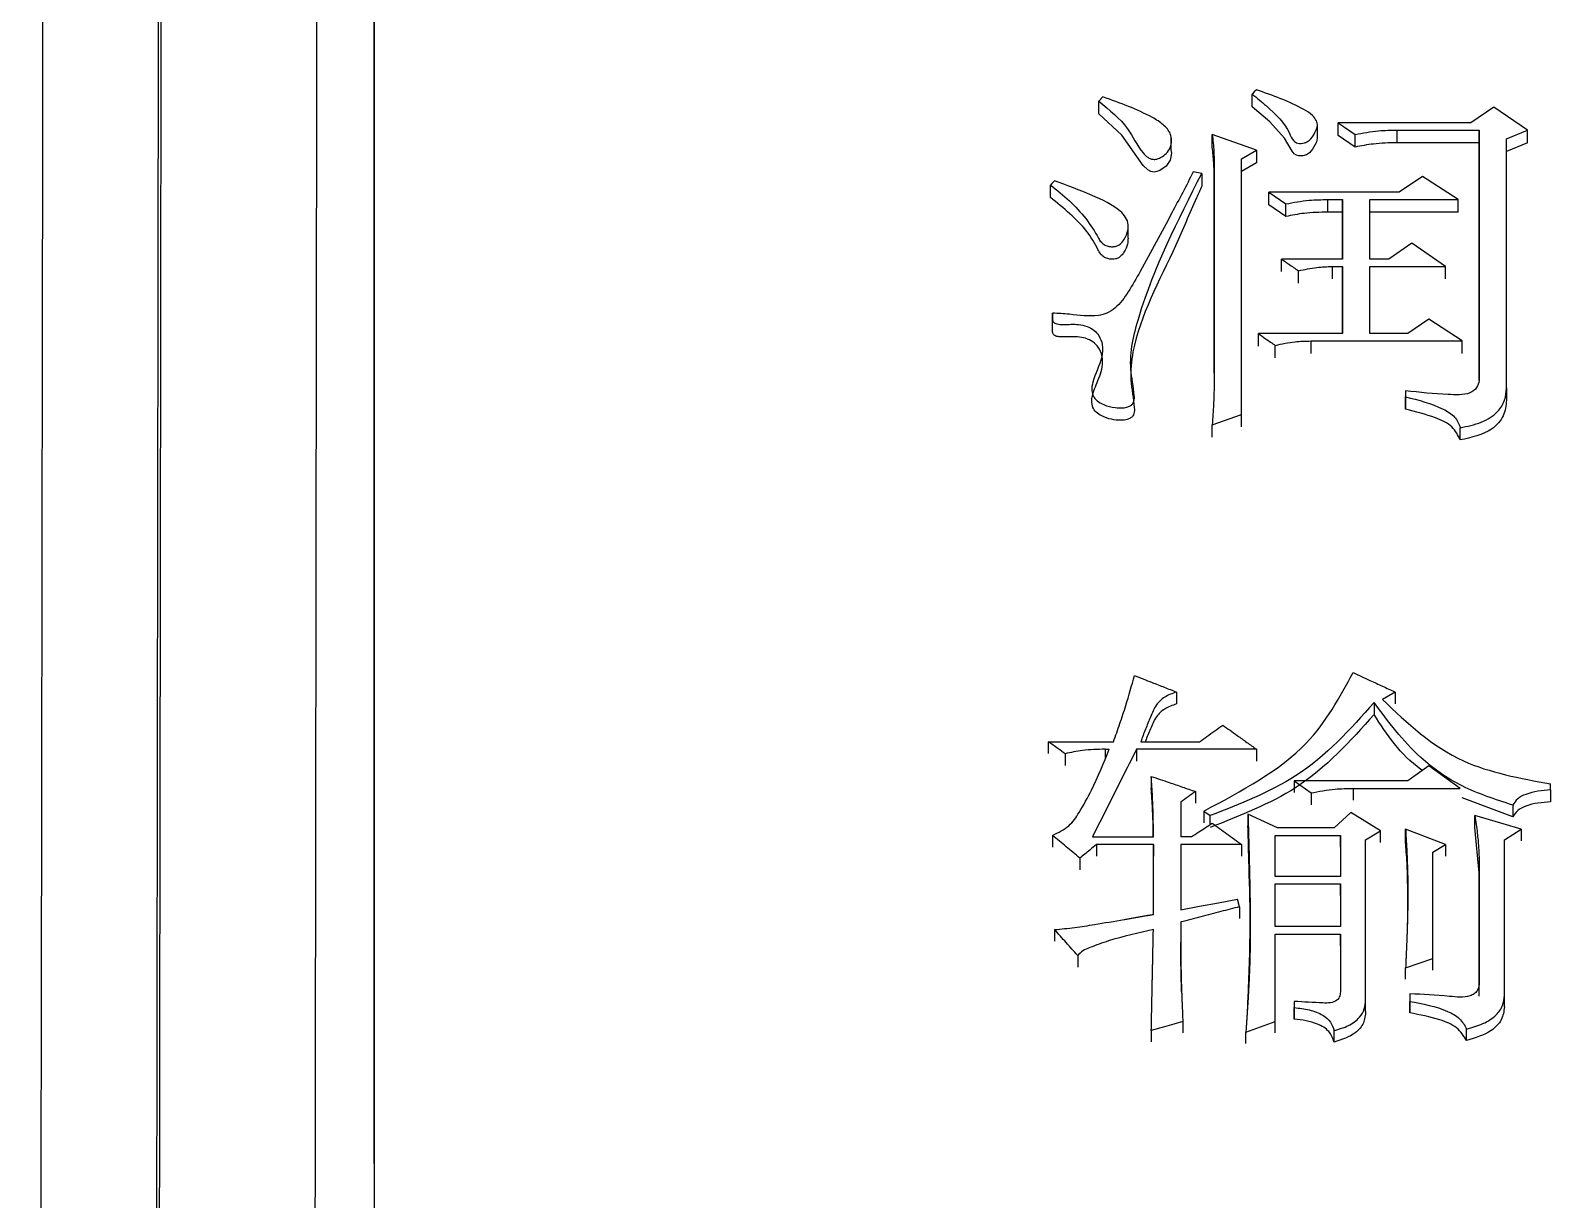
# Model space of a CAD drawing. Header units: millimetres. Extents: x 2687 to 4367, y 1046 to 2234.
# Drawn here: x 3050.34 to 3058.16, y 2020.22 to 2026.24 of the extents above; entities that cross this region are included whole.
import ezdxf

# ---------------------------------------------------------------- set-up
doc = ezdxf.new("R2010")
doc.units = ezdxf.units.MM

msp = doc.modelspace()

# ---------------------------------------------------------------- linework, layer by layer
at = {"color": 7, "linetype": 'Continuous', "lineweight": 25}
for p, q in [((3055.86, 2025.8948), (3055.8384, 2025.8726)), ((3055.8384, 2025.8073), (3055.8384, 2025.8726)), ((3056.6281, 2025.8443), (3056.6281, 2025.9097)), ((3057.872, 2025.8429), (3057.753, 2025.7613)), ((3058.0451, 2025.7242), (3057.872, 2025.8429)), ((3056.9637, 2025.6824), (3056.9637, 2025.748)), ((3057.0715, 2025.7613), (3057.1581, 2025.7019)), ((3057.753, 2025.7613), (3057.0715, 2025.7613)), ((3057.0715, 2025.6961), (3057.0715, 2025.7613)), ((3057.3744, 2025.7242), (3057.7963, 2025.7242)), ((3057.3744, 2025.659), (3057.3744, 2025.7242)), ((3057.7963, 2025.7242), (3057.7963, 2024.4347)), ((3057.7963, 2025.659), (3057.7963, 2025.7242)), ((3057.9369, 2025.6796), (3058.0451, 2025.7242)), ((3058.0451, 2025.659), (3058.0451, 2025.7242)), ((3056.2116, 2025.6238), (3056.2116, 2025.6889)), ((3056.6497, 2025.6201), (3056.4225, 2025.7019)), ((3056.4225, 2025.6368), (3056.4225, 2025.7019)), ((3057.1581, 2025.6368), (3057.0715, 2025.6961)), ((3057.1581, 2025.6368), (3057.1581, 2025.7019)), ((3057.7963, 2025.659), (3057.3744, 2025.659)), ((3057.7963, 2024.4347), (3057.7963, 2025.659)), ((3057.9369, 2024.3969), (3057.9369, 2025.6796)), ((3058.0451, 2025.659), (3057.9369, 2025.6145)), ((3056.5739, 2025.5755), (3056.6497, 2025.6201)), ((3056.5739, 2024.2605), (3056.5739, 2025.5755)), ((3056.6497, 2025.5551), (3056.5739, 2025.5105)), ((3056.6497, 2025.6201), (3056.6497, 2025.5551)), ((3056.3684, 2025.501), (3056.3251, 2025.5085)), ((3056.3684, 2025.501), (3056.3684, 2025.4361)), ((3056.4333, 2025.4936), (3056.4333, 2024.4726)), ((3056.4333, 2025.4287), (3056.4333, 2025.4936)), ((3057.5042, 2025.4861), (3057.3852, 2025.4041)), ((3057.6881, 2025.3667), (3057.5042, 2025.4861)), ((3055.5896, 2025.3766), (3055.5896, 2025.4414)), ((3056.4333, 2024.4725), (3056.4333, 2025.4287)), ((3056.7146, 2025.4041), (3056.8011, 2025.3443)), ((3057.3852, 2025.4041), (3056.7146, 2025.4041)), ((3056.7146, 2025.3393), (3056.7146, 2025.4041)), ((3056.8011, 2025.2797), (3056.7146, 2025.3393)), ((3056.8011, 2025.2797), (3056.8011, 2025.3443)), ((3057.0174, 2025.3667), (3057.0932, 2025.3667)), ((3057.0174, 2025.302), (3057.0174, 2025.3667)), ((3057.0932, 2025.3667), (3057.0932, 2025.0599)), ((3057.0932, 2025.302), (3057.0932, 2025.3667)), ((3057.2338, 2025.3667), (3057.6881, 2025.3667)), ((3057.2338, 2025.0599), (3057.2338, 2025.3667)), ((3057.6881, 2025.302), (3057.6881, 2025.3667)), ((3057.0932, 2025.302), (3057.0174, 2025.302)), ((3057.0932, 2025.0599), (3057.0932, 2025.302)), ((3057.6881, 2025.302), (3057.2338, 2025.302)), ((3055.9905, 2025.1678), (3055.9905, 2025.2327)), ((3057.4501, 2025.1424), (3057.3311, 2025.0599)), ((3057.6232, 2025.0224), (3057.4501, 2025.1424)), ((3057.0932, 2025.0599), (3056.7795, 2025.0599)), ((3056.7795, 2024.9957), (3056.7795, 2025.0599)), ((3057.0391, 2025.0224), (3057.0932, 2025.0224)), ((3057.0391, 2025.0224), (3057.0391, 2024.9582)), ((3057.0932, 2025.0224), (3057.0932, 2024.6764)), ((3057.0932, 2024.9582), (3057.0932, 2025.0224)), ((3057.3311, 2025.0599), (3057.2338, 2025.0599)), ((3057.2338, 2025.0224), (3057.6232, 2025.0224)), ((3057.2338, 2024.6764), (3057.2338, 2025.0224)), ((3057.6232, 2024.9582), (3057.6232, 2025.0224)), ((3056.866, 2024.9357), (3056.866, 2024.9999)), ((3057.0932, 2024.6764), (3057.0932, 2024.9582)), ((3055.6004, 2024.688), (3055.6004, 2024.7518)), ((3057.5367, 2024.7518), (3057.4285, 2024.6764)), ((3057.7098, 2024.6387), (3057.5367, 2024.7518)), ((3057.0932, 2024.6764), (3056.6605, 2024.6764)), ((3056.6605, 2024.6127), (3056.6605, 2024.6764)), ((3056.747, 2024.5524), (3056.747, 2024.6161)), ((3056.9309, 2024.6387), (3057.7098, 2024.6387)), ((3056.9309, 2024.575), (3056.9309, 2024.6387)), ((3057.4285, 2024.6764), (3057.2338, 2024.6764)), ((3057.7098, 2024.575), (3057.7098, 2024.6387)), ((3057.4177, 2024.3818), (3057.4177, 2024.3515)), ((3057.4177, 2024.3818), (3057.4177, 2024.3185)), ((3057.9369, 2024.3969), (3057.9369, 2024.3336)), ((3057.4177, 2024.2881), (3057.4177, 2024.3515)), ((3056.4225, 2024.2074), (3056.5739, 2024.2605)), ((3056.5739, 2024.1974), (3056.5739, 2024.2605)), ((3056.4225, 2024.1444), (3056.4225, 2024.2074)), ((3057.6989, 2024.1291), (3057.6989, 2024.1922)), ((3056.2386, 2022.8319), (3056.2386, 2022.7705)), ((3057.3636, 2022.8319), (3057.2987, 2022.7932)), ((3057.3636, 2022.8319), (3057.3636, 2022.7708)), ((3057.2554, 2022.7778), (3057.2554, 2022.7167)), ((3055.5788, 2022.5764), (3055.9141, 2022.5764)), ((3055.5788, 2022.5764), (3055.5788, 2022.5157)), ((3055.6653, 2022.5144), (3055.6653, 2022.4537)), ((3055.8708, 2022.5376), (3055.8925, 2022.5376)), ((3055.8708, 2022.5376), (3055.8708, 2022.488)), ((3056.6497, 2022.5376), (3056.0331, 2022.5376)), ((3056.0331, 2022.5376), (3056.0331, 2022.4769)), ((3056.0547, 2022.5764), (3056.3576, 2022.5764)), ((3056.6497, 2022.5376), (3056.6497, 2022.4769)), ((3057.5367, 2022.4523), (3057.4285, 2022.3746)), ((3057.699, 2022.3357), (3057.5367, 2022.4523)), ((3056.1088, 2022.3979), (3056.1088, 2022.3374)), ((3056.8444, 2022.3746), (3056.9309, 2022.3124)), ((3057.4285, 2022.3746), (3056.8444, 2022.3746)), ((3056.8444, 2022.3746), (3056.8444, 2022.3141)), ((3058.1641, 2022.3279), (3058.1641, 2022.359)), ((3056.336, 2022.3201), (3056.336, 2022.2597)), ((3056.9309, 2022.3124), (3056.9309, 2022.2519)), ((3057.1473, 2022.3357), (3057.699, 2022.3357)), ((3057.1473, 2022.3357), (3057.1473, 2022.2752)), ((3057.9694, 2022.1895), (3057.7092, 2022.2878)), ((3058.1641, 2022.3279), (3058.1641, 2022.2675)), ((3056.2603, 2022.2657), (3056.2603, 2022.0864)), ((3056.3792, 2022.219), (3056.4117, 2022.1956)), ((3056.4117, 2022.1496), (3056.4117, 2022.1956)), ((3056.7579, 2022.1332), (3056.6064, 2022.2034)), ((3056.6064, 2022.2034), (3056.6064, 2022.1431)), ((3057.1365, 2022.2112), (3057.0499, 2022.1332)), ((3057.2879, 2022.1176), (3057.1365, 2022.2112)), ((3058.0127, 2022.1254), (3057.7747, 2022.1956)), ((3057.7747, 2022.1353), (3057.7747, 2022.1956)), ((3057.9694, 2022.2501), (3057.9694, 2022.1898)), ((3057.0499, 2022.1332), (3056.7579, 2022.1332)), ((3057.2122, 2022.0708), (3057.2879, 2022.1176)), ((3057.2879, 2022.0575), (3057.2879, 2022.1176)), ((3057.6232, 2022.0474), (3057.4177, 2022.1254)), ((3057.4177, 2022.065), (3057.4177, 2022.1254)), ((3057.7963, 2021.9013), (3057.7747, 2022.135)), ((3057.9261, 2022.0708), (3058.0127, 2022.1254)), ((3058.0127, 2022.1254), (3058.0127, 2022.0653)), ((3055.6005, 2022.0942), (3055.6005, 2022.0341)), ((3055.8059, 2022.0864), (3056.1196, 2022.0864)), ((3056.1196, 2022.0474), (3055.8276, 2022.0474)), ((3055.8276, 2022.0474), (3055.8276, 2021.9874)), ((3056.1196, 2021.6876), (3056.1196, 2022.0474)), ((3056.1196, 2022.0474), (3056.1196, 2021.9874)), ((3056.3143, 2022.0864), (3056.2603, 2022.0864)), ((3056.574, 2022.0474), (3056.2603, 2022.0474)), ((3056.2603, 2022.0474), (3056.2603, 2021.7111)), ((3056.574, 2022.0474), (3056.574, 2021.9874)), ((3056.747, 2022.0942), (3057.0824, 2022.0942)), ((3056.747, 2021.8833), (3056.747, 2022.0942)), ((3057.0824, 2022.0942), (3057.0824, 2021.8833)), ((3057.0824, 2022.0341), (3057.0824, 2022.0942)), ((3057.2122, 2021.2474), (3057.2122, 2022.0708)), ((3057.4216, 2021.989), (3057.4177, 2022.065)), ((3057.5583, 2022.0084), (3057.6232, 2022.0474)), ((3057.6232, 2022.0474), (3057.6232, 2021.9874)), ((3057.9261, 2021.271), (3057.9261, 2022.0708)), ((3055.741, 2021.9771), (3055.741, 2021.9172)), ((3057.7963, 2021.9615), (3057.7963, 2021.3262)), ((3057.7963, 2021.9016), (3057.7963, 2021.9615)), ((3057.0824, 2021.8833), (3056.747, 2021.8833)), ((3057.7963, 2021.2667), (3057.7963, 2021.9013)), ((3056.747, 2021.8442), (3057.0824, 2021.8442)), ((3056.747, 2021.6248), (3056.747, 2021.8442)), ((3057.0824, 2021.8442), (3057.0824, 2021.6248)), ((3057.0824, 2021.7844), (3057.0824, 2021.8442)), ((3056.5631, 2021.7268), (3056.5523, 2021.7659)), ((3056.5631, 2021.7268), (3056.5631, 2021.6671)), ((3055.6112, 2021.6092), (3055.6112, 2021.5497)), ((3057.0824, 2021.6248), (3056.747, 2021.6248)), ((3056.747, 2021.5856), (3057.0824, 2021.5856)), ((3056.747, 2021.137), (3056.747, 2021.5856)), ((3057.0824, 2021.5856), (3057.0824, 2021.2947)), ((3057.0824, 2021.5262), (3057.0824, 2021.5856)), ((3055.7302, 2021.4756), (3055.7302, 2021.4163)), ((3057.4177, 2021.4127), (3057.5583, 2021.4599)), ((3057.4177, 2021.3535), (3057.4177, 2021.4127)), ((3057.5583, 2021.4006), (3057.5583, 2021.4599)), ((3057.4394, 2021.2789), (3057.4394, 2021.2395)), ((3057.4394, 2021.2789), (3057.4394, 2021.2199)), ((3057.9261, 2021.212), (3057.9261, 2021.271)), ((3056.8444, 2021.2395), (3056.8444, 2021.208)), ((3056.8444, 2021.2395), (3056.8444, 2021.1805)), ((3056.8444, 2021.1487), (3056.8444, 2021.208)), ((3057.2122, 2021.1884), (3057.2122, 2021.2474)), ((3057.4394, 2021.1802), (3057.4394, 2021.2395)), ((3056.2711, 2021.137), (3056.2711, 2021.0781)), ((3056.5956, 2021.0817), (3056.747, 2021.137)), ((3056.747, 2021.0781), (3056.747, 2021.137)), ((3057.7314, 2021.0384), (3057.7314, 2021.0975)), ((3056.1088, 2021.0896), (3056.1088, 2021.0308)), ((3056.5956, 2021.0229), (3056.5956, 2021.0817)), ((3057.0499, 2021.0305), (3057.0499, 2021.0896))]:
    msp.add_line(p, q, dxfattribs=at)
at = {"color": 7, "linetype": 'Continuous', "lineweight": 25, "flags": 128}
for points in [[(3056.6496, 2025.9318), (3056.6388, 2025.9207), (3056.628, 2025.9097)], [(3056.21, 2025.6225), (3056.2135, 2025.6047), (3056.2068, 2025.5702), (3056.1846, 2025.5386), (3056.1523, 2025.5156), (3056.1377, 2025.5103), (3056.1229, 2025.5084), (3056.1065, 2025.5115), (3056.0913, 2025.519), (3056.067, 2025.5415), (3055.9578, 2025.6979), (3055.8384, 2025.8073), (3055.8384, 2025.8073)], [(3056.9624, 2025.6826), (3056.9588, 2025.6623), (3056.9388, 2025.6262), (3056.923, 2025.6072), (3056.9075, 2025.5969), (3056.8881, 2025.5913), (3056.869, 2025.5911), (3056.8555, 2025.5946), (3056.8444, 2025.6015), (3056.8337, 2025.615), (3056.795, 2025.6819), (3056.7191, 2025.7665), (3056.6281, 2025.8443), (3056.6281, 2025.8443)], [(3055.6112, 2025.4638), (3055.6057, 2025.4581), (3055.5977, 2025.4497), (3055.5896, 2025.4414)], [(3055.6004, 2024.7181), (3055.6004, 2024.7417), (3055.6004, 2024.7819)], [(3056.3792, 2022.219), (3056.3792, 2022.1921), (3056.3792, 2022.1752), (3056.3792, 2022.1587)], [(3056.2603, 2021.7111), (3056.3576, 2021.7294), (3056.455, 2021.7477), (3056.5523, 2021.7659)], [(3056.2711, 2021.137), (3056.2241, 2021.1233), (3056.1771, 2021.1095), (3056.1088, 2021.0896)]]:
    msp.add_lwpolyline(points, dxfattribs=at)
at = {"color": 7, "linetype": 'Continuous', "lineweight": 25}
for points, knots in [([(3052.1078, 2051.495), (3052.1078, 2051.3909), (3052.1079, 2050.8702), (3052.1079, 2049.5032), (3052.108, 2047.3434), (3052.108, 2044.725), (3052.1081, 2042.2624), (3052.1081, 2038.7546), (3052.1082, 2035.6117), (3052.1082, 2031.2966), (3052.1082, 2026.6095), (3052.1083, 2021.4773), (3052.1083, 2016.0537), (3052.1084, 2011.4951), (3052.1084, 2005.5726), (3052.1085, 2000.6668), (3052.1086, 1993.9879), (3052.1087, 1989.6951), (3052.1087, 1986.694)], [0, 0, 0, 0, 0.020124, 0.100733, 0.181328, 0.221587, 0.302184, 0.342442, 0.423039, 0.463298, 0.543894, 0.624491, 0.664749, 0.745346, 0.785604, 0.8662, 0.906458, 1, 1, 1, 1]), ([(3052.1083, 2020.405), (3052.1083, 2021.5897), (3052.1082, 2023.8432), (3052.1082, 2027.8835), (3052.1082, 2031.591), (3052.1081, 2035.8257), (3052.1081, 2038.8996), (3052.1081, 2042.3118), (3052.108, 2045.2893), (3052.1079, 2047.6327), (3052.1079, 2049.5731), (3052.1078, 2050.3069), (3052.1078, 2050.8037)], [0, 0, 0, 0, 0.072858, 0.13859, 0.270184, 0.335916, 0.467513, 0.533245, 0.664841, 0.796434, 0.862166, 1, 1, 1, 1]), ([(3050.4392, 2050.5469), (3050.4393, 2050.5752), (3050.4396, 2050.6637), (3050.4383, 2049.6774), (3050.4353, 2047.6644), (3050.4307, 2044.6018), (3050.4255, 2041.2135), (3050.4204, 2037.8761), (3050.4157, 2034.8065), (3050.4102, 2031.1631), (3050.4036, 2026.8923), (3050.3964, 2022.2466), (3050.3887, 2017.2998), (3050.3805, 2012.1294), (3050.3715, 2006.4451), (3050.3616, 2000.2481), (3050.3509, 1993.5643), (3050.3433, 1988.8736), (3050.3395, 1986.4795)], [0, 0, 0, 0, 0.039342, 0.122943, 0.206183, 0.289063, 0.371582, 0.416612, 0.465601, 0.518547, 0.575452, 0.636313, 0.690059, 0.746552, 0.805793, 0.867782, 0.932518, 1, 1, 1, 1]), ([(3050.9445, 1986.344), (3050.9491, 1989.6432), (3050.9582, 1996.2417), (3050.9711, 2005.6717), (3050.9831, 2014.5524), (3050.9941, 2022.7101), (3051.0038, 2030.0104), (3051.0121, 2036.3282), (3051.0188, 2041.5503), (3051.0239, 2045.6068), (3051.0271, 2048.3547), (3051.0285, 2049.8008), (3051.0281, 2049.7776), (3051.028, 2049.7689)], [0, 0, 0, 0, 0.094309, 0.188619, 0.282928, 0.377238, 0.471547, 0.565857, 0.660166, 0.754475, 0.848785, 0.943094, 1, 1, 1, 1]), ([(3050.9585, 1986.2952), (3050.9617, 1988.6809), (3050.9682, 1993.3875), (3050.9775, 2000.1368), (3050.9862, 2006.4793), (3050.9942, 2012.3745), (3051.0015, 2017.8051), (3051.0092, 2023.5381), (3051.0169, 2029.3068), (3051.0241, 2034.7871), (3051.0299, 2039.2541), (3051.0344, 2042.7773), (3051.0376, 2045.4392), (3051.0399, 2047.3422), (3051.0412, 2048.5609), (3051.0418, 2049.2779), (3051.0416, 2049.3088), (3051.0415, 2049.3235)], [0, 0, 0, 0, 0.06854, 0.13522, 0.200041, 0.263001, 0.324101, 0.38334, 0.468684, 0.549845, 0.626823, 0.699617, 0.768227, 0.832652, 0.892892, 0.948946, 1, 1, 1, 1]), ([(3051.8396, 2048.5696), (3051.8397, 2048.5817), (3051.84, 2048.694), (3051.8398, 2048.3413), (3051.8393, 2047.7714), (3051.8387, 2047.2247), (3051.838, 2046.5505), (3051.837, 2045.7424), (3051.8359, 2044.8025), (3051.8346, 2043.7309), (3051.8325, 2042.0214), (3051.8292, 2039.3352), (3051.824, 2035.1854), (3051.8173, 2029.969), (3051.8099, 2024.3622), (3051.8023, 2018.685), (3051.7949, 2013.2179), (3051.7867, 2007.205), (3051.7777, 2000.6574), (3051.7679, 1993.6145), (3051.7611, 1988.6722), (3051.7576, 1986.1582)], [0, 0, 0, 0, 0.008365, 0.077995, 0.107986, 0.138061, 0.168221, 0.198465, 0.228793, 0.259205, 0.289702, 0.358895, 0.433683, 0.514064, 0.600037, 0.66048, 0.723411, 0.788828, 0.856732, 0.927123, 1, 1, 1, 1]), ([(3055.8384, 2025.8726), (3055.8934, 2025.8282), (3055.9909, 2025.7495), (3056.0375, 2025.6364), (3056.0852, 2025.5865), (3056.1056, 2025.5759), (3056.1236, 2025.5722), (3056.1428, 2025.5758), (3056.1642, 2025.5862), (3056.1885, 2025.6051), (3056.2095, 2025.6343), (3056.2156, 2025.6702), (3056.208, 2025.7121), (3056.1721, 2025.7546), (3056.0586, 2025.8241), (3055.948, 2025.8635), (3055.86, 2025.8948)], [0, 0, 0, 0, 0.207529, 0.367372, 0.400836, 0.41667, 0.431354, 0.448141, 0.466694, 0.497248, 0.538464, 0.578549, 0.619959, 0.682145, 0.746849, 1, 1, 1, 1]), ([(3056.6281, 2025.9097), (3056.6526, 2025.8894), (3056.7265, 2025.8285), (3056.8082, 2025.7503), (3056.8317, 2025.6775), (3056.8502, 2025.6613), (3056.8642, 2025.6563), (3056.8803, 2025.655), (3056.8978, 2025.6576), (3056.9161, 2025.6653), (3056.9384, 2025.6869), (3056.9541, 2025.7149), (3056.9663, 2025.7466), (3056.9595, 2025.7742), (3056.9373, 2025.8047), (3056.8738, 2025.8433), (3056.7766, 2025.887), (3056.6922, 2025.9168), (3056.6496, 2025.9318)], [0, 0, 0, 0, 0.109185, 0.329159, 0.383764, 0.397994, 0.412315, 0.428913, 0.44575, 0.465116, 0.490353, 0.552222, 0.585254, 0.61868, 0.660425, 0.720614, 0.859403, 1, 1, 1, 1]), ([(3057.1581, 2025.7019), (3057.1978, 2025.7093), (3057.269, 2025.7225), (3057.3421, 2025.7237), (3057.3744, 2025.7242)], [0, 0, 0, 0, 0.558835, 1, 1, 1, 1]), ([(3056.4225, 2025.7019), (3056.4258, 2025.6724), (3056.4314, 2025.623), (3056.4326, 2025.5534), (3056.4331, 2025.5135), (3056.4333, 2025.4936)], [0, 0, 0, 0, 0.426865, 0.713404, 1, 1, 1, 1]), ([(3056.4333, 2025.4287), (3056.4331, 2025.4435), (3056.4327, 2025.4857), (3056.4319, 2025.5552), (3056.4256, 2025.6096), (3056.4225, 2025.6368)], [0, 0, 0, 0, 0.213578, 0.606407, 1, 1, 1, 1]), ([(3057.3744, 2025.659), (3057.3333, 2025.6581), (3057.2601, 2025.6566), (3057.1892, 2025.6428), (3057.1581, 2025.6368)], [0, 0, 0, 0, 0.561085, 1, 1, 1, 1]), ([(3056.3251, 2025.5085), (3056.2887, 2025.4384), (3056.1999, 2025.2675), (3056.0872, 2025.0614), (3055.9954, 2024.8956), (3055.9413, 2024.8201), (3055.8841, 2024.7801), (3055.803, 2024.7614), (3055.7082, 2024.7758), (3055.6295, 2024.7803), (3055.6004, 2024.7819)], [0, 0, 0, 0, 0.2217717, 0.5408252, 0.6535026, 0.7489436, 0.7896473, 0.8225494, 0.93445, 1, 1, 1, 1]), ([(3055.6004, 2024.7518), (3055.6005, 2024.7483), (3055.6008, 2024.7425), (3055.6054, 2024.735), (3055.6129, 2024.7295), (3055.6295, 2024.724), (3055.6714, 2024.7225), (3055.7236, 2024.7275), (3055.7792, 2024.7156), (3055.8153, 2024.6952), (3055.8436, 2024.6629), (3055.8611, 2024.6154), (3055.8556, 2024.5318), (3055.8111, 2024.4569), (3055.8004, 2024.3878), (3055.8084, 2024.3542), (3055.8298, 2024.3286), (3055.8689, 2024.3071), (3055.9158, 2024.2947), (3055.9587, 2024.2929), (3055.9864, 2024.2978), (3056.0038, 2024.3057), (3056.0146, 2024.3159), (3056.0227, 2024.3336), (3056.0204, 2024.394), (3055.986, 2024.5382), (3056.0815, 2024.9363), (3056.2462, 2025.2604), (3056.3684, 2025.501)], [0, 0, 0, 0, 0.005261, 0.008837, 0.012422, 0.017277, 0.029828, 0.061172, 0.078769, 0.096459, 0.112862, 0.137643, 0.170618, 0.238675, 0.261666, 0.275651, 0.289759, 0.306991, 0.331345, 0.347224, 0.357105, 0.364402, 0.370592, 0.376767, 0.392657, 0.46137, 0.600195, 1, 1, 1, 1]), ([(3055.5896, 2025.4414), (3055.6231, 2025.415), (3055.7245, 2025.335), (3055.8039, 2025.2308), (3055.8477, 2025.1489), (3055.865, 2025.1343), (3055.8864, 2025.1259), (3055.9083, 2025.1231), (3055.9284, 2025.1256), (3055.9461, 2025.1338), (3055.9693, 2025.157), (3055.9857, 2025.1928), (3055.9936, 2025.237), (3055.9799, 2025.2758), (3055.9239, 2025.3345), (3055.7934, 2025.3946), (3055.6756, 2025.4393), (3055.6112, 2025.4638)], [0, 0, 0, 0, 0.118687, 0.359196, 0.382949, 0.402078, 0.421221, 0.441113, 0.455768, 0.470499, 0.490908, 0.548405, 0.590663, 0.633125, 0.674263, 0.821869, 1, 1, 1, 1]), ([(3056.3684, 2025.4361), (3056.3592, 2025.4157), (3056.313, 2025.3136), (3056.197, 2025.0299), (3056.0256, 2024.7275), (3055.9955, 2024.4381), (3056.0203, 2024.3338), (3056.0226, 2024.2707), (3056.0148, 2024.2524), (3056.0025, 2024.2414), (3055.9819, 2024.233), (3055.9477, 2024.2289), (3055.9018, 2024.234), (3055.8574, 2024.249), (3055.8238, 2024.2706), (3055.805, 2024.2979), (3055.7995, 2024.3474), (3055.8254, 2024.4165), (3055.8596, 2024.4916), (3055.8592, 2024.5591), (3055.8408, 2024.6038), (3055.8104, 2024.6354), (3055.7723, 2024.6539), (3055.7274, 2024.6618), (3055.6881, 2024.6604), (3055.6547, 2024.6593), (3055.6332, 2024.6601), (3055.6177, 2024.6637), (3055.6084, 2024.6683), (3055.6024, 2024.6751), (3055.6004, 2024.682), (3055.6004, 2024.6864), (3055.6004, 2024.6879)], [0, 0, 0, 0, 0.033509, 0.167495, 0.460572, 0.533975, 0.607467, 0.62244, 0.629349, 0.63632, 0.644144, 0.656215, 0.676583, 0.698156, 0.712672, 0.727345, 0.74395, 0.787231, 0.835835, 0.865096, 0.888822, 0.906543, 0.924342, 0.940793, 0.960202, 0.97046, 0.980426, 0.985388, 0.989354, 0.993351, 0.997673, 1, 1, 1, 1]), ([(3055.9891, 2025.1679), (3055.9888, 2025.1574), (3055.988, 2025.1326), (3055.9731, 2025.1025), (3055.9566, 2025.0789), (3055.9414, 2025.0666), (3055.9246, 2025.0605), (3055.9054, 2025.0589), (3055.8841, 2025.0621), (3055.8628, 2025.0711), (3055.8451, 2025.0877), (3055.8228, 2025.1346), (3055.7785, 2025.2081), (3055.6907, 2025.2954), (3055.6235, 2025.3494), (3055.5896, 2025.3766)], [0, 0, 0, 0, 0.057364, 0.135452, 0.174054, 0.20354, 0.227011, 0.250403, 0.283482, 0.316855, 0.35045, 0.398369, 0.589542, 0.793116, 1, 1, 1, 1]), ([(3056.8011, 2025.3443), (3056.8409, 2025.3518), (3056.912, 2025.365), (3056.9852, 2025.3662), (3057.0174, 2025.3667)], [0, 0, 0, 0, 0.558836, 1, 1, 1, 1]), ([(3057.0174, 2025.302), (3056.9764, 2025.3011), (3056.9031, 2025.2996), (3056.8322, 2025.2857), (3056.8011, 2025.2797)], [0, 0, 0, 0, 0.561086, 1, 1, 1, 1]), ([(3056.7795, 2025.0599), (3056.7918, 2025.0514), (3056.8124, 2025.0371), (3056.8413, 2025.0171), (3056.8578, 2025.0056), (3056.866, 2024.9999)], [0, 0, 0, 0, 0.42837, 0.714189, 1, 1, 1, 1]), ([(3056.866, 2024.9999), (3056.8977, 2025.0067), (3056.9544, 2025.019), (3057.0132, 2025.0214), (3057.0391, 2025.0224)], [0, 0, 0, 0, 0.558879, 1, 1, 1, 1]), ([(3055.6004, 2024.7819), (3055.6004, 2024.7763), (3055.6004, 2024.7663), (3055.6004, 2024.7562), (3055.6004, 2024.7518)], [0, 0, 0, 0, 0.56, 1, 1, 1, 1]), ([(3056.6605, 2024.6764), (3056.6728, 2024.6678), (3056.6934, 2024.6534), (3056.7223, 2024.6333), (3056.7388, 2024.6218), (3056.747, 2024.6161)], [0, 0, 0, 0, 0.428365, 0.714185, 1, 1, 1, 1]), ([(3056.747, 2024.6161), (3056.7806, 2024.6235), (3056.8408, 2024.6367), (3056.9033, 2024.6381), (3056.9309, 2024.6387)], [0, 0, 0, 0, 0.558545, 1, 1, 1, 1]), ([(3056.4333, 2024.4726), (3056.433, 2024.446), (3056.4325, 2024.393), (3056.4291, 2024.3046), (3056.4249, 2024.2427), (3056.4225, 2024.2074)], [0, 0, 0, 0, 0.300385, 0.600783, 1, 1, 1, 1]), ([(3057.7963, 2024.4347), (3057.7934, 2024.4225), (3057.7876, 2024.3974), (3057.7494, 2024.3662), (3057.6931, 2024.361), (3057.5827, 2024.3647), (3057.4907, 2024.3742), (3057.4177, 2024.3818)], [0, 0, 0, 0, 0.110883, 0.226049, 0.356903, 0.489202, 1, 1, 1, 1]), ([(3057.6989, 2024.1922), (3057.736, 2024.1997), (3057.8088, 2024.2144), (3057.8916, 2024.2666), (3057.9322, 2024.3327), (3057.9354, 2024.3756), (3057.9369, 2024.3969)], [0, 0, 0, 0, 0.292671, 0.574804, 0.788903, 1, 1, 1, 1]), ([(3057.4177, 2024.3515), (3057.4841, 2024.3346), (3057.5758, 2024.3113), (3057.6765, 2024.2512), (3057.6916, 2024.2116), (3057.6989, 2024.1922)], [0, 0, 0, 0, 0.572938, 0.791384, 1, 1, 1, 1]), ([(3057.4177, 2024.3183), (3057.4177, 2024.3127), (3057.4177, 2024.3026), (3057.4177, 2024.2925), (3057.4177, 2024.2881)], [0, 0, 0, 0, 0.56, 1, 1, 1, 1]), ([(3057.9369, 2024.3335), (3057.9343, 2024.3063), (3057.929, 2024.2514), (3057.8508, 2024.1636), (3057.7572, 2024.1423), (3057.6989, 2024.1291)], [0, 0, 0, 0, 0.269364, 0.545159, 1, 1, 1, 1]), ([(3057.6989, 2024.1291), (3057.6875, 2024.1533), (3057.6639, 2024.2031), (3057.5537, 2024.2532), (3057.4696, 2024.2748), (3057.4177, 2024.2881)], [0, 0, 0, 0, 0.2654466, 0.5469642, 1, 1, 1, 1]), ([(3055.9141, 2022.5764), (3055.9253, 2022.6073), (3055.9476, 2022.6691), (3055.9846, 2022.7825), (3056.0078, 2022.8653), (3056.0223, 2022.9169)], [0, 0, 0, 0, 0.274107, 0.548239, 1, 1, 1, 1]), ([(3056.0223, 2022.9169), (3056.0524, 2022.905), (3056.1035, 2022.8849), (3056.1757, 2022.8566), (3056.2176, 2022.8401), (3056.2386, 2022.8319)], [0, 0, 0, 0, 0.417909, 0.708955, 1, 1, 1, 1]), ([(3056.3792, 2022.219), (3056.5747, 2022.3232), (3056.9178, 2022.5061), (3057.0782, 2022.8041), (3057.1473, 2022.9323)], [0, 0, 0, 0, 0.5695969, 1, 1, 1, 1]), ([(3057.1473, 2022.9323), (3057.1763, 2022.9188), (3057.2269, 2022.8954), (3057.299, 2022.8619), (3057.3421, 2022.8419), (3057.3636, 2022.8319)], [0, 0, 0, 0, 0.402386, 0.701193, 1, 1, 1, 1]), ([(3056.2386, 2022.8319), (3056.2173, 2022.8244), (3056.1754, 2022.8097), (3056.1283, 2022.7626), (3056.1049, 2022.7032), (3056.0782, 2022.6403), (3056.0625, 2022.5977), (3056.0547, 2022.5764)], [0, 0, 0, 0, 0.178456, 0.349692, 0.567005, 0.783635, 1, 1, 1, 1]), ([(3056.2386, 2022.7705), (3056.2173, 2022.763), (3056.1754, 2022.7484), (3056.1283, 2022.7013), (3056.105, 2022.642), (3056.0864, 2022.5993), (3056.0781, 2022.5773), (3056.0777, 2022.5764)], [0, 0, 0, 0, 0.225395, 0.441569, 0.715814, 0.989183, 1, 1, 1, 1]), ([(3057.2554, 2022.7778), (3057.133, 2022.6403), (3056.9108, 2022.391), (3056.5663, 2022.2561), (3056.4117, 2022.1956)], [0, 0, 0, 0, 0.551113, 1, 1, 1, 1]), ([(3057.9694, 2022.2501), (3057.8799, 2022.2791), (3057.7029, 2022.3363), (3057.4495, 2022.5166), (3057.3286, 2022.6793), (3057.2554, 2022.7778)], [0, 0, 0, 0, 0.288018, 0.569196, 1, 1, 1, 1]), ([(3057.2987, 2022.7932), (3057.4261, 2022.6722), (3057.6573, 2022.4525), (3058.007, 2022.388), (3058.1641, 2022.359)], [0, 0, 0, 0, 0.550671, 1, 1, 1, 1]), ([(3056.3576, 2022.5764), (3056.3701, 2022.5854), (3056.3962, 2022.6041), (3056.4358, 2022.6325), (3056.463, 2022.6519), (3056.4766, 2022.6617)], [0, 0, 0, 0, 0.314652, 0.657325, 1, 1, 1, 1]), ([(3057.2554, 2022.7164), (3057.133, 2022.5792), (3056.9107, 2022.3301), (3056.5663, 2022.1955), (3056.4117, 2022.135)], [0, 0, 0, 0, 0.5510086, 1, 1, 1, 1]), ([(3056.4766, 2022.6617), (3056.5016, 2022.6438), (3056.5429, 2022.6142), (3056.6006, 2022.5729), (3056.6333, 2022.5494), (3056.6497, 2022.5376)], [0, 0, 0, 0, 0.432644, 0.716322, 1, 1, 1, 1]), ([(3057.5042, 2022.4289), (3057.5017, 2022.4306), (3057.3904, 2022.5067), (3057.3221, 2022.6128), (3057.2554, 2022.7164)], [0, 0, 0, 0, 0.0224538, 1, 1, 1, 1]), ([(3055.6653, 2022.5144), (3055.6529, 2022.5232), (3055.6323, 2022.538), (3055.6035, 2022.5587), (3055.587, 2022.5705), (3055.5788, 2022.5764)], [0, 0, 0, 0, 0.428361, 0.714181, 1, 1, 1, 1]), ([(3055.6005, 2022.0942), (3055.6305, 2022.1089), (3055.6899, 2022.138), (3055.7471, 2022.2259), (3055.8189, 2022.3561), (3055.8637, 2022.4668), (3055.8925, 2022.5376)], [0, 0, 0, 0, 0.161067, 0.318631, 0.564031, 1, 1, 1, 1]), ([(3055.8708, 2022.5376), (3055.8318, 2022.5366), (3055.7621, 2022.5346), (3055.6948, 2022.5205), (3055.6653, 2022.5144)], [0, 0, 0, 0, 0.561073, 1, 1, 1, 1]), ([(3056.0331, 2022.5376), (3056.0081, 2022.488), (3055.9577, 2022.3882), (3055.882, 2022.2378), (3055.8313, 2022.1369), (3055.8059, 2022.0864)], [0, 0, 0, 0, 0.330678, 0.665338, 1, 1, 1, 1]), ([(3056.1196, 2022.0864), (3056.1196, 2022.1198), (3056.1195, 2022.1884), (3056.1156, 2022.2923), (3056.1111, 2022.3627), (3056.1088, 2022.3979)], [0, 0, 0, 0, 0.320269, 0.660054, 1, 1, 1, 1]), ([(3056.1088, 2022.3979), (3056.1397, 2022.3873), (3056.1931, 2022.3691), (3056.2688, 2022.3431), (3056.3136, 2022.3278), (3056.336, 2022.3201)], [0, 0, 0, 0, 0.4083, 0.70415, 1, 1, 1, 1]), ([(3056.1192, 2022.0864), (3056.1191, 2022.0996), (3056.1189, 2022.1481), (3056.1155, 2022.2316), (3056.111, 2022.3019), (3056.1088, 2022.3371)], [0, 0, 0, 0, 0.1572683, 0.5785381, 1, 1, 1, 1]), ([(3056.336, 2022.3201), (3056.3234, 2022.3111), (3056.2981, 2022.2929), (3056.2729, 2022.2747), (3056.2603, 2022.2657)], [0, 0, 0, 0, 0.5000008, 1, 1, 1, 1]), ([(3056.9309, 2022.3124), (3056.972, 2022.3203), (3057.0432, 2022.334), (3057.1163, 2022.3352), (3057.1473, 2022.3357)], [0, 0, 0, 0, 0.576908, 1, 1, 1, 1]), ([(3058.1641, 2022.3279), (3058.1201, 2022.3242), (3058.0592, 2022.319), (3057.9923, 2022.285), (3057.9769, 2022.2616), (3057.9694, 2022.2501)], [0, 0, 0, 0, 0.571542, 0.789948, 1, 1, 1, 1]), ([(3056.6064, 2022.2034), (3056.6066, 2022.1965), (3056.607, 2022.1826), (3056.6076, 2022.1619), (3056.6082, 2022.1412), (3056.6088, 2022.1204), (3056.6093, 2022.1031), (3056.6098, 2022.0858), (3056.6102, 2022.072), (3056.6105, 2022.0582), (3056.6108, 2022.0478), (3056.6111, 2022.0391), (3056.6114, 2022.027), (3056.6117, 2022.0149), (3056.6121, 2022.001), (3056.6123, 2021.9906), (3056.6127, 2021.9768), (3056.613, 2021.9629), (3056.6134, 2021.9456), (3056.6138, 2021.9317), (3056.6141, 2021.9179), (3056.6143, 2021.9092), (3056.6145, 2021.9005), (3056.6147, 2021.8919), (3056.6149, 2021.8832), (3056.615, 2021.8745), (3056.6152, 2021.8658), (3056.6154, 2021.8572), (3056.6156, 2021.8485), (3056.6157, 2021.8398), (3056.6159, 2021.8311), (3056.6161, 2021.8225), (3056.6162, 2021.8138), (3056.6164, 2021.8051), (3056.6165, 2021.7964), (3056.6168, 2021.7773), (3056.6179, 2021.7044), (3056.6186, 2021.607), (3056.6174, 2021.5094), (3056.6163, 2021.4606), (3056.6154, 2021.4327), (3056.6147, 2021.4118), (3056.6139, 2021.3909), (3056.613, 2021.37), (3056.6122, 2021.3525), (3056.6114, 2021.3351), (3056.6105, 2021.3176), (3056.6095, 2021.3002), (3056.6086, 2021.2827), (3056.6076, 2021.2653), (3056.6063, 2021.2443), (3056.6052, 2021.2269), (3056.6041, 2021.2094), (3056.603, 2021.1919), (3056.6019, 2021.1745), (3056.6007, 2021.157), (3056.5995, 2021.1395), (3056.5984, 2021.122), (3056.597, 2021.1028), (3056.5962, 2021.0905), (3056.5956, 2021.0817)], [0, 0, 0, 0, 0.018603, 0.037206, 0.055809, 0.074412, 0.093015, 0.102316, 0.120919, 0.130221, 0.139522, 0.148824, 0.153474, 0.172077, 0.181379, 0.19068, 0.199982, 0.218585, 0.227886, 0.246489, 0.255791, 0.265092, 0.269743, 0.279044, 0.288346, 0.292997, 0.302298, 0.311599, 0.31625, 0.325552, 0.334853, 0.339504, 0.348805, 0.358107, 0.362758, 0.372059, 0.409265, 0.558092, 0.632505, 0.669711, 0.688314, 0.706917, 0.72552, 0.744123, 0.762726, 0.772028, 0.790631, 0.809233, 0.818535, 0.837138, 0.855741, 0.874344, 0.883645, 0.902248, 0.920851, 0.930153, 0.948756, 0.967359, 0.97666, 1, 1, 1, 1]), ([(3057.7747, 2022.1956), (3057.7789, 2022.1657), (3057.7866, 2022.112), (3057.7942, 2022.0339), (3057.7956, 2021.9857), (3057.7963, 2021.9615)], [0, 0, 0, 0, 0.38409, 0.691775, 1, 1, 1, 1]), ([(3058.1641, 2022.2672), (3058.1201, 2022.2634), (3058.0592, 2022.2582), (3057.9923, 2022.2244), (3057.9769, 2022.2009), (3057.9694, 2022.1895)], [0, 0, 0, 0, 0.5716925, 0.7900761, 1, 1, 1, 1]), ([(3056.3143, 2022.0864), (3056.3274, 2022.0949), (3056.352, 2022.1108), (3056.388, 2022.1342), (3056.411, 2022.1492), (3056.4225, 2022.1566)], [0, 0, 0, 0, 0.36195, 0.680974, 1, 1, 1, 1]), ([(3056.4225, 2022.1566), (3056.4478, 2022.1384), (3056.4982, 2022.102), (3056.5487, 2022.0656), (3056.574, 2022.0474)], [0, 0, 0, 0, 0.5, 1, 1, 1, 1]), ([(3056.614, 2021.8335), (3056.614, 2021.8367), (3056.6121, 2021.9401), (3056.6092, 2022.043), (3056.6064, 2022.1428)], [0, 0, 0, 0, 0.030859, 1, 1, 1, 1]), ([(3057.4177, 2022.1254), (3057.4191, 2022.1012), (3057.4213, 2022.0649), (3057.4235, 2022.0224), (3057.4245, 2022.0012), (3057.4255, 2021.98), (3057.4281, 2021.9163), (3057.4296, 2021.8312), (3057.429, 2021.7338), (3057.428, 2021.682), (3057.4272, 2021.6515), (3057.4269, 2021.6424), (3057.4265, 2021.6302), (3057.4262, 2021.618), (3057.4258, 2021.6058), (3057.4254, 2021.5967), (3057.4251, 2021.5875), (3057.4247, 2021.5753), (3057.4242, 2021.5631), (3057.4237, 2021.5509), (3057.4234, 2021.5418), (3057.4229, 2021.5296), (3057.4224, 2021.5174), (3057.4217, 2021.5021), (3057.4211, 2021.4869), (3057.4202, 2021.4686), (3057.4191, 2021.4438), (3057.4183, 2021.4252), (3057.4177, 2021.4127)], [0, 0, 0, 0, 0.10244, 0.15366, 0.17927, 0.192075, 0.243295, 0.448194, 0.550635, 0.653077, 0.665882, 0.678687, 0.691492, 0.717102, 0.729907, 0.742712, 0.755517, 0.768321, 0.793931, 0.806736, 0.819541, 0.832346, 0.857956, 0.870761, 0.896371, 0.921981, 0.947591, 1, 1, 1, 1]), ([(3055.741, 2021.9771), (3055.7176, 2021.9967), (3055.6707, 2022.0357), (3055.6239, 2022.0747), (3055.6005, 2022.0942)], [0, 0, 0, 0, 0.4999998, 1, 1, 1, 1]), ([(3055.8276, 2022.0474), (3055.8158, 2022.0378), (3055.7955, 2022.0213), (3055.7666, 2021.9979), (3055.7496, 2021.9841), (3055.741, 2021.9771)], [0, 0, 0, 0, 0.408883, 0.704441, 1, 1, 1, 1]), ([(3057.4219, 2021.9902), (3057.4219, 2021.9903), (3057.4218, 2021.991), (3057.4221, 2021.9858), (3057.4247, 2021.9223), (3057.4281, 2021.8114), (3057.4275, 2021.6713), (3057.4258, 2021.6119), (3057.4248, 2021.5801)], [0, 0, 0, 0, 0.003713, 0.025466, 0.076389, 0.48901, 0.726573, 1, 1, 1, 1]), ([(3057.5583, 2021.4599), (3057.5583, 2021.5934), (3057.5583, 2021.7766), (3057.5583, 2021.9589), (3057.5583, 2022.0084)], [0, 0, 0, 0, 0.728341, 1, 1, 1, 1]), ([(3056.614, 2021.8374), (3056.614, 2021.8374), (3056.614, 2021.8377), (3056.614, 2021.8367), (3056.6145, 2021.8108), (3056.6164, 2021.6758), (3056.615, 2021.5098), (3056.6094, 2021.337), (3056.6038, 2021.2193), (3056.6011, 2021.165), (3056.6002, 2021.148), (3056.6001, 2021.1458), (3056.6001, 2021.1458), (3056.6001, 2021.1458)], [0, 0, 0, 0, 0.000503, 0.007261, 0.013576, 0.221535, 0.500861, 0.756485, 0.9233, 0.984677, 0.995082, 0.99888, 1, 1, 1, 1]), ([(3056.5631, 2021.7268), (3056.5311, 2021.7185), (3056.4646, 2021.7013), (3056.3637, 2021.6751), (3056.2947, 2021.6573), (3056.2603, 2021.6484)], [0, 0, 0, 0, 0.317295, 0.658647, 1, 1, 1, 1]), ([(3055.6112, 2021.6092), (3055.6457, 2021.6125), (3055.7148, 2021.6192), (3055.8336, 2021.638), (3055.9244, 2021.6534), (3055.9842, 2021.6638), (3055.9968, 2021.666), (3056.0063, 2021.6676), (3056.0157, 2021.6693), (3056.0236, 2021.6707), (3056.0315, 2021.6721), (3056.0378, 2021.6732), (3056.0456, 2021.6745), (3056.0535, 2021.6759), (3056.0614, 2021.6773), (3056.0693, 2021.6787), (3056.0771, 2021.6801), (3056.085, 2021.6815), (3056.0929, 2021.6829), (3056.1007, 2021.6843), (3056.1102, 2021.6859), (3056.1165, 2021.687), (3056.1196, 2021.6876)], [0, 0, 0, 0, 0.201249, 0.402512, 0.701241, 0.738586, 0.757258, 0.77593, 0.794603, 0.813275, 0.822611, 0.841284, 0.85062, 0.869292, 0.887965, 0.897301, 0.915973, 0.934645, 0.943982, 0.962654, 0.981327, 1, 1, 1, 1]), ([(3056.2603, 2021.6484), (3056.2602, 2021.5932), (3056.2602, 2021.5363), (3056.2607, 2021.4758), (3056.2608, 2021.4672), (3056.2609, 2021.4585), (3056.261, 2021.4499), (3056.2611, 2021.443), (3056.2612, 2021.4343), (3056.2613, 2021.4274), (3056.2614, 2021.4188), (3056.2616, 2021.4119), (3056.2617, 2021.4032), (3056.2619, 2021.3946), (3056.2622, 2021.3808), (3056.2625, 2021.3686), (3056.2628, 2021.3565), (3056.263, 2021.3479), (3056.2633, 2021.3392), (3056.2635, 2021.3306), (3056.2638, 2021.3219), (3056.2641, 2021.3116), (3056.2645, 2021.3012), (3056.2648, 2021.2925), (3056.2651, 2021.2839), (3056.2654, 2021.2752), (3056.2657, 2021.2666), (3056.266, 2021.2596), (3056.2662, 2021.2527), (3056.2665, 2021.2458), (3056.2668, 2021.2371), (3056.2672, 2021.2285), (3056.2675, 2021.2198), (3056.2679, 2021.2112), (3056.2687, 2021.1921), (3056.2698, 2021.1668), (3056.2707, 2021.145), (3056.2711, 2021.137)], [0, 0, 0, 0, 0.32454, 0.334682, 0.354966, 0.37525, 0.385391, 0.405675, 0.415817, 0.436101, 0.446242, 0.466526, 0.476668, 0.496952, 0.517235, 0.557803, 0.567945, 0.588228, 0.608512, 0.618654, 0.638938, 0.659221, 0.679505, 0.699789, 0.709931, 0.730214, 0.750498, 0.76064, 0.770782, 0.791065, 0.801207, 0.821491, 0.841775, 0.851916, 0.8722, 0.953335, 1, 1, 1, 1]), ([(3055.7302, 2021.4756), (3055.7104, 2021.4979), (3055.6707, 2021.5424), (3055.6311, 2021.5869), (3055.6112, 2021.6092)], [0, 0, 0, 0, 0.499998, 1, 1, 1, 1]), ([(3056.1196, 2021.6091), (3056.0416, 2021.5916), (3055.9296, 2021.5665), (3055.8111, 2021.5251), (3055.7554, 2021.5012), (3055.7385, 2021.4841), (3055.7302, 2021.4756)], [0, 0, 0, 0, 0.564923, 0.811394, 0.907312, 1, 1, 1, 1]), ([(3056.1088, 2021.0896), (3056.1089, 2021.0921), (3056.109, 2021.0959), (3056.1091, 2021.1009), (3056.1092, 2021.106), (3056.1093, 2021.1123), (3056.1095, 2021.1198), (3056.1096, 2021.1273), (3056.1098, 2021.1349), (3056.1099, 2021.1424), (3056.1101, 2021.15), (3056.1102, 2021.1575), (3056.1104, 2021.165), (3056.1105, 2021.1726), (3056.1107, 2021.1801), (3056.1109, 2021.1902), (3056.1111, 2021.2002), (3056.1113, 2021.2102), (3056.1115, 2021.2178), (3056.1116, 2021.2253), (3056.1118, 2021.2328), (3056.1119, 2021.2404), (3056.1121, 2021.2479), (3056.1123, 2021.2554), (3056.1124, 2021.263), (3056.1126, 2021.2705), (3056.1127, 2021.278), (3056.1129, 2021.2855), (3056.1131, 2021.2956), (3056.1133, 2021.3056), (3056.1135, 2021.3156), (3056.1137, 2021.3232), (3056.1138, 2021.3307), (3056.114, 2021.3382), (3056.1141, 2021.3457), (3056.1143, 2021.3533), (3056.1144, 2021.3608), (3056.1146, 2021.3683), (3056.1148, 2021.3758), (3056.1149, 2021.3833), (3056.1151, 2021.3934), (3056.1153, 2021.4034), (3056.1155, 2021.4134), (3056.1157, 2021.4209), (3056.1159, 2021.4284), (3056.116, 2021.4359), (3056.1162, 2021.4435), (3056.1163, 2021.451), (3056.1165, 2021.4585), (3056.1166, 2021.466), (3056.1168, 2021.4735), (3056.117, 2021.481), (3056.1171, 2021.4885), (3056.1173, 2021.4985), (3056.1175, 2021.5085), (3056.1177, 2021.5185), (3056.1179, 2021.526), (3056.1181, 2021.5336), (3056.1182, 2021.5411), (3056.1184, 2021.5486), (3056.1185, 2021.5561), (3056.1187, 2021.5636), (3056.1188, 2021.5711), (3056.119, 2021.5786), (3056.1192, 2021.5861), (3056.1194, 2021.5963), (3056.1195, 2021.604), (3056.1196, 2021.6091)], [0, 0, 0, 0, 0.014477, 0.021715, 0.028953, 0.043429, 0.057906, 0.072382, 0.086858, 0.101335, 0.115811, 0.130287, 0.144764, 0.15924, 0.173716, 0.188193, 0.217145, 0.231622, 0.246098, 0.260574, 0.275051, 0.289527, 0.304003, 0.31848, 0.332956, 0.347432, 0.361908, 0.376385, 0.390861, 0.419814, 0.43429, 0.448766, 0.463243, 0.477719, 0.492195, 0.506672, 0.521148, 0.535624, 0.550101, 0.564577, 0.579053, 0.608006, 0.622482, 0.636959, 0.651435, 0.665911, 0.680388, 0.694864, 0.70934, 0.723817, 0.738293, 0.752769, 0.767246, 0.781722, 0.810675, 0.825151, 0.839627, 0.854104, 0.86858, 0.883056, 0.897533, 0.912009, 0.926485, 0.940962, 0.955438, 0.969914, 1, 1, 1, 1]), ([(3056.2648, 2021.2903), (3056.2648, 2021.2917), (3056.2646, 2021.2962), (3056.263, 2021.3475), (3056.2613, 2021.4307), (3056.2607, 2021.5064), (3056.2605, 2021.5416), (3056.2605, 2021.5447)], [0, 0, 0, 0, 0.0435883, 0.1396298, 0.6317971, 0.9677454, 1, 1, 1, 1]), ([(3057.0824, 2021.2947), (3057.0819, 2021.2861), (3057.0809, 2021.2686), (3057.0666, 2021.2418), (3057.0301, 2021.2304), (3056.9559, 2021.2327), (3056.8937, 2021.2365), (3056.8444, 2021.2395)], [0, 0, 0, 0, 0.111245, 0.226323, 0.352571, 0.486481, 1, 1, 1, 1]), ([(3057.7964, 2021.3262), (3057.7939, 2021.3153), (3057.7899, 2021.2979), (3057.7715, 2021.2776), (3057.7252, 2021.2563), (3057.6078, 2021.271), (3057.5063, 2021.2758), (3057.4394, 2021.2789)], [0, 0, 0, 0, 0.101343, 0.162893, 0.226662, 0.489518, 1, 1, 1, 1]), ([(3057.7314, 2021.0975), (3057.7603, 2021.1057), (3057.8171, 2021.1217), (3057.8835, 2021.1637), (3057.9212, 2021.2172), (3057.9245, 2021.2532), (3057.9261, 2021.271)], [0, 0, 0, 0, 0.291495, 0.574413, 0.789057, 1, 1, 1, 1]), ([(3056.8444, 2021.208), (3056.8706, 2021.2048), (3056.9223, 2021.1986), (3056.9891, 2021.1743), (3057.0351, 2021.1351), (3057.0451, 2021.1046), (3057.0499, 2021.0896)], [0, 0, 0, 0, 0.2904, 0.575151, 0.790821, 1, 1, 1, 1]), ([(3056.8444, 2021.1802), (3056.8444, 2021.1743), (3056.8444, 2021.1638), (3056.8444, 2021.1533), (3056.8444, 2021.1487)], [0, 0, 0, 0, 0.56, 1, 1, 1, 1]), ([(3057.0499, 2021.0896), (3057.0753, 2021.0969), (3057.1251, 2021.1113), (3057.1802, 2021.1518), (3057.2089, 2021.2001), (3057.2111, 2021.2317), (3057.2122, 2021.2474)], [0, 0, 0, 0, 0.291879, 0.573778, 0.788361, 1, 1, 1, 1]), ([(3057.2122, 2021.1881), (3057.2103, 2021.1681), (3057.2064, 2021.1277), (3057.1529, 2021.0631), (3057.0894, 2021.043), (3057.0499, 2021.0305)], [0, 0, 0, 0, 0.269955, 0.546271, 1, 1, 1, 1]), ([(3057.4394, 2021.2395), (3057.506, 2021.2272), (3057.598, 2021.2101), (3057.7003, 2021.1545), (3057.7212, 2021.1163), (3057.7314, 2021.0975)], [0, 0, 0, 0, 0.5719863, 0.7904957, 1, 1, 1, 1]), ([(3057.4394, 2021.2195), (3057.4394, 2021.2122), (3057.4394, 2021.1991), (3057.4394, 2021.186), (3057.4394, 2021.1802)], [0, 0, 0, 0, 0.56, 1, 1, 1, 1]), ([(3057.7314, 2021.0384), (3057.7168, 2021.0618), (3057.6867, 2021.1098), (3057.5757, 2021.1546), (3057.4913, 2021.1704), (3057.4394, 2021.1802)], [0, 0, 0, 0, 0.266788, 0.548105, 1, 1, 1, 1]), ([(3057.9261, 2021.2117), (3057.9233, 2021.1889), (3057.9177, 2021.1427), (3057.8488, 2021.0736), (3057.7764, 2021.0519), (3057.7314, 2021.0384)], [0, 0, 0, 0, 0.268865, 0.545664, 1, 1, 1, 1]), ([(3057.0499, 2021.0305), (3057.0429, 2021.0496), (3057.0285, 2021.0886), (3056.9516, 2021.1349), (3056.8854, 2021.1434), (3056.8444, 2021.1487)], [0, 0, 0, 0, 0.266757, 0.545382, 1, 1, 1, 1])]:
    msp.add_open_spline(points, degree=3, knots=knots, dxfattribs=at)

doc.saveas('drawing.dxf')
